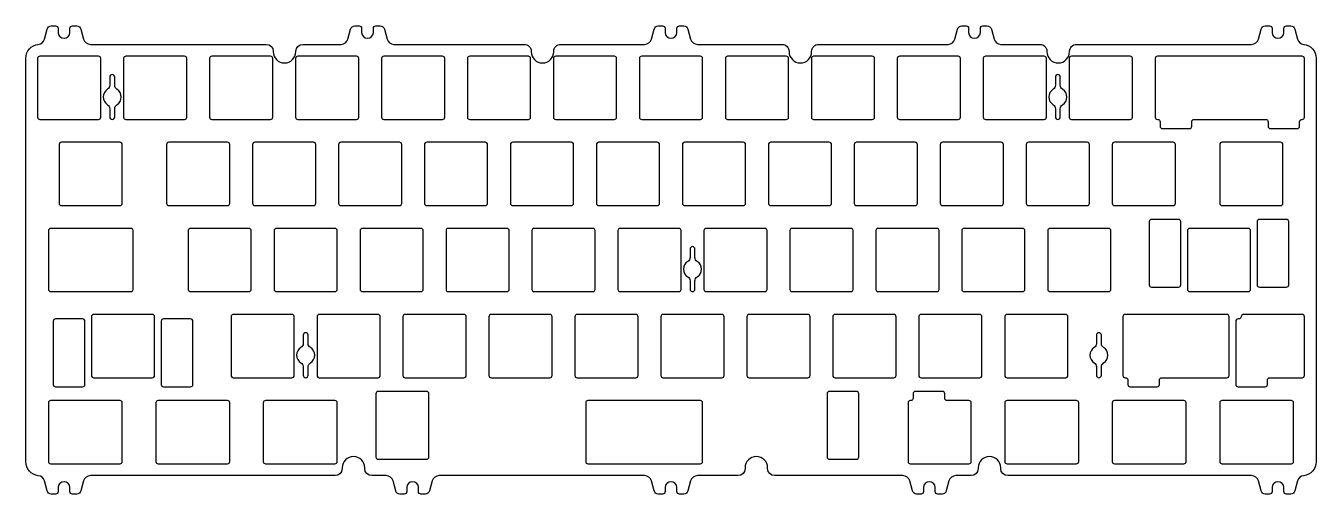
# Model space of a CAD drawing. Header units: millimetres. Extents: x -102 to 184, y -39 to 64.
import ezdxf

# ---------------------------------------------------------------- set-up
doc = ezdxf.new("R2010")
doc.units = ezdxf.units.MM
doc.header["$MEASUREMENT"] = 0
doc.layers.add('ÉÏ¸Ç', color=7, linetype='Continuous')

msp = doc.modelspace()

# ---------------------------------------------------------------- linework, layer by layer
at = {"layer": 'ÉÏ¸Ç', "elevation": -138.59}
for points in [[(183.56, 57.12), (183.56, -32.27, -0.387193), (180.8, -35.31, 0.313687), (179.44, -36.45), (178.84, -38.7, -0.339455), (177.92, -39.4), (176.95, -39.4, -0.414214), (176.4, -38.85), (176.4, -37.94, 0.999999), (173.8, -37.94), (173.8, -38.85, -0.414212), (173.25, -39.4), (172.28, -39.4, -0.339455), (171.36, -38.7), (170.76, -36.45, 0.339442), (169.26, -35.3), (115.21, -35.3, -0.414213), (113.66, -33.75), (113.66, -33.59, 1), (108.66, -33.59), (108.66, -33.75, -0.414211), (107.11, -35.3), (103.69, -35.3, 0.339445), (102.19, -36.45), (101.59, -38.7, -0.339455), (100.67, -39.4), (99.69, -39.4, -0.414214), (99.14, -38.85), (99.14, -37.94, 0.999999), (96.54, -37.94), (96.54, -38.85, -0.414212), (95.99, -39.4), (95.02, -39.4, -0.339455), (94.1, -38.7), (93.5, -36.45, 0.339446), (92, -35.3), (63.55, -35.3, -0.414213), (62, -33.75), (62, -33.59, 1), (57, -33.59), (57, -33.75, -0.414213), (55.45, -35.3), (46.43, -35.3, 0.339448), (44.93, -36.45), (44.33, -38.7, -0.339455), (43.41, -39.4), (42.44, -39.4, -0.414214), (41.89, -38.85), (41.89, -37.94, 0.999999), (39.29, -37.94), (39.29, -38.85, -0.414212), (38.74, -39.4), (37.76, -39.4, -0.339455), (36.85, -38.7), (36.24, -36.45, 0.339448), (34.75, -35.3), (-10.83, -35.3, 0.33945), (-12.32, -36.45), (-12.92, -38.7, -0.339455), (-13.84, -39.4), (-14.82, -39.4, -0.414214), (-15.37, -38.85), (-15.37, -37.94, 0.999999), (-17.97, -37.94), (-17.97, -38.85, -0.414212), (-18.52, -39.4), (-19.49, -39.4, -0.339455), (-20.41, -38.7), (-21.01, -36.45, 0.339451), (-22.51, -35.3), (-25.73, -35.3, -0.414213), (-27.28, -33.75), (-27.28, -33.59, 1), (-32.28, -33.59), (-32.28, -33.75, -0.414212), (-33.83, -35.3), (-88.08, -35.3, 0.339454), (-89.58, -36.45), (-90.18, -38.7, -0.339455), (-91.1, -39.4), (-92.07, -39.4, -0.414214), (-92.62, -38.85), (-92.62, -37.94, 0.999999), (-95.22, -37.94), (-95.22, -38.85, -0.414212), (-95.77, -39.4), (-96.75, -39.4, -0.339455), (-97.66, -38.7), (-98.27, -36.45, 0.313659), (-99.62, -35.31, -0.387162), (-102.39, -32.27), (-102.39, 57.12, -0.387162), (-99.62, 60.15, 0.313659), (-98.27, 61.3), (-97.66, 63.54, -0.339455), (-96.75, 64.25), (-95.77, 64.25, -0.414212), (-95.22, 63.7), (-95.22, 62.79, 0.999999), (-92.62, 62.79), (-92.62, 63.7, -0.414214), (-92.07, 64.25), (-91.1, 64.25, -0.339455), (-90.18, 63.54), (-89.58, 61.3, 0.339454), (-88.08, 60.15), (-49.09, 60.15, -0.414072), (-47.54, 58.6), (-47.54, 58.53, 1), (-42.54, 58.53), (-42.54, 58.6, -0.414073), (-40.99, 60.15), (-32.51, 60.15, 0.339455), (-31.01, 61.3), (-30.41, 63.54, -0.339455), (-29.49, 64.25), (-28.52, 64.25, -0.414212), (-27.97, 63.7), (-27.97, 62.79, 0.999999), (-25.37, 62.79), (-25.37, 63.7, -0.414214), (-24.82, 64.25), (-23.84, 64.25, -0.339455), (-22.92, 63.54), (-22.32, 61.3, 0.339454), (-20.83, 60.15), (8.06, 60.15, -0.414214), (9.61, 58.6), (9.61, 58.53, 1), (14.61, 58.53), (14.61, 58.6, -0.414214), (16.16, 60.15), (34.75, 60.15, 0.339455), (36.24, 61.3), (36.85, 63.54, -0.339455), (37.76, 64.25), (38.74, 64.25, -0.414212), (39.29, 63.7), (39.29, 62.79, 0.999999), (41.89, 62.79), (41.89, 63.7, -0.414214), (42.44, 64.25), (43.41, 64.25, -0.339455), (44.33, 63.54), (44.93, 61.3, 0.339454), (46.43, 60.15), (65.21, 60.15, -0.414214), (66.76, 58.6), (66.76, 58.53, 1), (71.76, 58.53), (71.76, 58.6, -0.414214), (73.31, 60.15), (102, 60.15, 0.339455), (103.5, 61.3), (104.1, 63.54, -0.339455), (105.02, 64.25), (105.99, 64.25, -0.414212), (106.54, 63.7), (106.54, 62.79, 0.999999), (109.14, 62.79), (109.14, 63.7, -0.414214), (109.69, 64.25), (110.67, 64.25, -0.339455), (111.59, 63.54), (112.19, 61.3, 0.339454), (113.69, 60.15), (122.36, 60.15, -0.414214), (123.91, 58.6), (123.91, 58.53, 1), (128.91, 58.53), (128.91, 58.6, -0.414214), (130.46, 60.15), (169.26, 60.15, 0.339455), (170.76, 61.3), (171.36, 63.54, -0.339455), (172.28, 64.25), (173.25, 64.25, -0.414212), (173.8, 63.7), (173.8, 62.79, 0.999999), (176.4, 62.79), (176.4, 63.7, -0.414214), (176.95, 64.25), (177.92, 64.25, -0.339455), (178.84, 63.54), (179.44, 61.3, 0.313692), (180.8, 60.15, -0.387196)], [(-85.76, 57.02, 0.414214), (-86.26, 57.52), (-99.26, 57.52, 0.414214), (-99.76, 57.02), (-99.76, 44.02, 0.414214), (-99.26, 43.52), (-86.26, 43.52, 0.414214), (-85.76, 44.02)], [(-80.21, 57.52, 0.414214), (-80.71, 57.02), (-80.71, 44.02, 0.414214), (-80.21, 43.52), (-67.21, 43.52, 0.414214), (-66.71, 44.02), (-66.71, 57.02, 0.414214), (-67.21, 57.52)], [(-61.16, 57.52, 0.414214), (-61.66, 57.02), (-61.66, 44.02, 0.414214), (-61.16, 43.52), (-48.16, 43.52, 0.414214), (-47.66, 44.02), (-47.66, 57.02, 0.414214), (-48.16, 57.52)], [(-42.11, 57.52, 0.414214), (-42.61, 57.02), (-42.61, 44.02, 0.414214), (-42.11, 43.52), (-29.11, 43.52, 0.414214), (-28.61, 44.02), (-28.61, 57.02, 0.414214), (-29.11, 57.52)], [(-23.06, 57.52, 0.414214), (-23.56, 57.02), (-23.56, 44.02, 0.414214), (-23.06, 43.52), (-10.06, 43.52, 0.414214), (-9.56, 44.02), (-9.56, 57.02, 0.414214), (-10.06, 57.52)], [(-4.01, 57.52, 0.414214), (-4.51, 57.02), (-4.51, 44.02, 0.414214), (-4.01, 43.52), (8.99, 43.52, 0.414214), (9.49, 44.02), (9.49, 57.02, 0.414214), (8.99, 57.52)], [(28.54, 57.02, 0.414214), (28.04, 57.52), (15.04, 57.52, 0.414214), (14.54, 57.02), (14.54, 44.02, 0.414214), (15.04, 43.52), (28.04, 43.52, 0.414214), (28.54, 44.02)], [(34.09, 57.52, 0.414214), (33.59, 57.02), (33.59, 44.02, 0.414214), (34.09, 43.52), (47.09, 43.52, 0.414214), (47.59, 44.02), (47.59, 57.02, 0.414214), (47.09, 57.52)], [(53.14, 57.52, 0.414214), (52.64, 57.02), (52.64, 44.02, 0.414214), (53.14, 43.52), (66.14, 43.52, 0.414214), (66.64, 44.02), (66.64, 57.02, 0.414214), (66.14, 57.52)], [(85.69, 57.02, 0.414214), (85.19, 57.52), (72.19, 57.52, 0.414214), (71.69, 57.02), (71.69, 44.02, 0.414214), (72.19, 43.52), (85.19, 43.52, 0.414214), (85.69, 44.02)], [(91.24, 57.52, 0.414214), (90.74, 57.02), (90.74, 44.02, 0.414214), (91.24, 43.52), (104.24, 43.52, 0.414214), (104.74, 44.02), (104.74, 57.02, 0.414214), (104.24, 57.52)], [(109.79, 57.02), (109.79, 44.02, 0.414214), (110.29, 43.52), (123.29, 43.52, 0.414214), (123.79, 44.02), (123.79, 57.02, 0.414214), (123.29, 57.52), (110.29, 57.52, 0.414214)], [(129.34, 57.52, 0.414214), (128.84, 57.02), (128.84, 44.02, 0.414214), (129.34, 43.52), (142.34, 43.52, 0.414214), (142.84, 44.02), (142.84, 57.02, 0.414214), (142.34, 57.52)], [(179.9, 43.02, -0.414214), (180.4, 43.52), (180.44, 43.52, 0.414214), (180.94, 44.02), (180.94, 57.02, 0.414214), (180.44, 57.52), (148.39, 57.52, 0.414214), (147.89, 57.02), (147.89, 44.02, 0.414214), (148.39, 43.52), (148.48, 43.52, -0.414214), (148.98, 43.02), (148.98, 42.02, 0.414214), (149.48, 41.52), (155.48, 41.52, 0.414214), (155.98, 42.02), (155.98, 43.02, -0.414214), (156.48, 43.52), (172.4, 43.52, -0.414214), (172.9, 43.02), (172.9, 42.02, 0.414214), (173.4, 41.52), (179.4, 41.52, 0.414214), (179.9, 42.02)], [(-83.79, 45.91), (-83.79, 44.07, 1), (-82.69, 44.07), (-82.69, 45.9, -0.260735), (-82.18, 46.79, 0.559508), (-82.18, 50.2, -0.260735), (-82.69, 51.1), (-82.69, 52.93, 1), (-83.79, 52.93), (-83.79, 51.09, -0.259846), (-84.28, 50.2, 0.557323), (-84.28, 46.8, -0.259846)], [(125.76, 45.91), (125.76, 44.07, 1), (126.86, 44.07), (126.86, 45.9, -0.260735), (127.37, 46.79, 0.559508), (127.37, 50.2, -0.260735), (126.86, 51.1), (126.86, 52.93, 1), (125.76, 52.93), (125.76, 51.09, -0.259846), (125.27, 50.2, 0.557323), (125.27, 46.8, -0.259846)], [(-94.5, 38.47, 0.414214), (-95, 37.97), (-95, 24.97, 0.414214), (-94.5, 24.47), (-81.5, 24.47, 0.414214), (-81, 24.97), (-81, 37.97, 0.414214), (-81.5, 38.47)], [(-70.69, 38.47, 0.414214), (-71.19, 37.97), (-71.19, 24.97, 0.414214), (-70.69, 24.47), (-57.69, 24.47, 0.414214), (-57.19, 24.97), (-57.19, 37.97, 0.414214), (-57.69, 38.47)], [(-51.64, 38.47, 0.414214), (-52.14, 37.97), (-52.14, 24.97, 0.414214), (-51.64, 24.47), (-38.64, 24.47, 0.414214), (-38.14, 24.97), (-38.14, 37.97, 0.414214), (-38.64, 38.47)], [(-32.59, 38.47, 0.414214), (-33.09, 37.97), (-33.09, 24.97, 0.414214), (-32.59, 24.47), (-19.59, 24.47, 0.414214), (-19.09, 24.97), (-19.09, 37.97, 0.414214), (-19.59, 38.47)], [(-13.54, 38.47, 0.414214), (-14.04, 37.97), (-14.04, 24.97, 0.414214), (-13.54, 24.47), (-0.54, 24.47, 0.414214), (-0.04, 24.97), (-0.04, 37.97, 0.414214), (-0.54, 38.47)], [(5.51, 38.47, 0.414214), (5.01, 37.97), (5.01, 24.97, 0.414214), (5.51, 24.47), (18.51, 24.47, 0.414214), (19.01, 24.97), (19.01, 37.97, 0.414214), (18.51, 38.47)], [(38.06, 37.97, 0.414214), (37.56, 38.47), (24.56, 38.47, 0.414214), (24.06, 37.97), (24.06, 24.97, 0.414214), (24.56, 24.47), (37.56, 24.47, 0.414214), (38.06, 24.97)], [(43.61, 38.47, 0.414214), (43.11, 37.97), (43.11, 24.97, 0.414214), (43.61, 24.47), (56.61, 24.47, 0.414214), (57.11, 24.97), (57.11, 37.97, 0.414214), (56.61, 38.47)], [(76.16, 37.97, 0.414214), (75.66, 38.47), (62.66, 38.47, 0.414214), (62.16, 37.97), (62.16, 24.97, 0.414214), (62.66, 24.47), (75.66, 24.47, 0.414214), (76.16, 24.97)], [(95.21, 37.97, 0.414214), (94.71, 38.47), (81.71, 38.47, 0.414214), (81.21, 37.97), (81.21, 24.97, 0.414214), (81.71, 24.47), (94.71, 24.47, 0.414214), (95.21, 24.97)], [(100.76, 38.47, 0.414214), (100.26, 37.97), (100.26, 24.97, 0.414214), (100.76, 24.47), (113.76, 24.47, 0.414214), (114.26, 24.97), (114.26, 37.97, 0.414214), (113.76, 38.47)], [(119.81, 38.47, 0.414214), (119.31, 37.97), (119.31, 24.97, 0.414214), (119.81, 24.47), (132.81, 24.47, 0.414214), (133.31, 24.97), (133.31, 37.97, 0.414214), (132.81, 38.47)], [(138.86, 38.47, 0.414214), (138.36, 37.97), (138.36, 24.97, 0.414214), (138.86, 24.47), (151.86, 24.47, 0.414214), (152.36, 24.97), (152.36, 37.97, 0.414214), (151.86, 38.47)], [(162.68, 38.47, 0.414214), (162.18, 37.97), (162.18, 24.97, 0.414214), (162.68, 24.47), (175.68, 24.47, 0.414214), (176.18, 24.97), (176.18, 37.97, 0.414214), (175.68, 38.47)], [(147.05, 21.42, 0.414214), (146.55, 20.92), (146.55, 6.92, 0.414214), (147.05, 6.42), (153.05, 6.42, 0.414214), (153.55, 6.92), (153.55, 20.92, 0.414214), (153.05, 21.42)], [(170.97, 21.42, 0.414214), (170.47, 20.92), (170.47, 6.92, 0.414214), (170.97, 6.42), (176.97, 6.42, 0.414214), (177.47, 6.92), (177.47, 20.92, 0.414214), (176.97, 21.42)], [(-96.88, 19.42, 0.414214), (-97.38, 18.92), (-97.38, 5.92, 0.414214), (-96.88, 5.42), (-79.12, 5.42, 0.414214), (-78.62, 5.92), (-78.62, 18.92, 0.414214), (-79.12, 19.42)], [(-65.92, 19.42, 0.414214), (-66.42, 18.92), (-66.42, 5.92, 0.414214), (-65.92, 5.42), (-52.92, 5.42, 0.414214), (-52.42, 5.92), (-52.42, 18.92, 0.414214), (-52.92, 19.42)], [(-46.87, 19.42, 0.414214), (-47.37, 18.92), (-47.37, 5.92, 0.414214), (-46.87, 5.42), (-33.87, 5.42, 0.414214), (-33.37, 5.92), (-33.37, 18.92, 0.414214), (-33.87, 19.42)], [(-27.82, 19.42, 0.414214), (-28.32, 18.92), (-28.32, 5.92, 0.414214), (-27.82, 5.42), (-14.82, 5.42, 0.414214), (-14.32, 5.92), (-14.32, 18.92, 0.414214), (-14.82, 19.42)], [(-8.77, 19.42, 0.414214), (-9.27, 18.92), (-9.27, 5.92, 0.414214), (-8.77, 5.42), (4.23, 5.42, 0.414214), (4.73, 5.92), (4.73, 18.92, 0.414214), (4.23, 19.42)], [(10.28, 19.42, 0.414214), (9.78, 18.92), (9.78, 5.92, 0.414214), (10.28, 5.42), (23.28, 5.42, 0.414214), (23.78, 5.92), (23.78, 18.92, 0.414214), (23.28, 19.42)], [(29.33, 19.42, 0.414214), (28.83, 18.92), (28.83, 5.92, 0.414214), (29.33, 5.42), (42.33, 5.42, 0.414214), (42.83, 5.92), (42.83, 18.92, 0.414214), (42.33, 19.42)], [(47.88, 18.92), (47.88, 5.92, 0.414214), (48.38, 5.42), (61.38, 5.42, 0.414214), (61.88, 5.92), (61.88, 18.92, 0.414214), (61.38, 19.42), (48.38, 19.42, 0.414214)], [(67.43, 19.42, 0.414214), (66.93, 18.92), (66.93, 5.92, 0.414214), (67.43, 5.42), (80.43, 5.42, 0.414214), (80.93, 5.92), (80.93, 18.92, 0.414214), (80.43, 19.42)], [(86.48, 19.42, 0.414214), (85.98, 18.92), (85.98, 5.92, 0.414214), (86.48, 5.42), (99.48, 5.42, 0.414214), (99.98, 5.92), (99.98, 18.92, 0.414214), (99.48, 19.42)], [(119.03, 18.92, 0.414214), (118.53, 19.42), (105.53, 19.42, 0.414214), (105.03, 18.92), (105.03, 5.92, 0.414214), (105.53, 5.42), (118.53, 5.42, 0.414214), (119.03, 5.92)], [(138.08, 18.92, 0.414214), (137.58, 19.42), (124.58, 19.42, 0.414214), (124.08, 18.92), (124.08, 5.92, 0.414214), (124.58, 5.42), (137.58, 5.42, 0.414214), (138.08, 5.92)], [(155.03, 5.92, 0.414214), (155.53, 5.42), (168.53, 5.42, 0.414214), (169.03, 5.92), (169.03, 18.92, 0.414214), (168.53, 19.42), (155.53, 19.42, 0.414214), (155.03, 18.92)], [(44.8, 7.81), (44.8, 5.97, 1), (45.9, 5.97), (45.9, 7.8, -0.260735), (46.4, 8.69, 0.559508), (46.4, 12.1, -0.260735), (45.9, 13), (45.9, 14.83, 1), (44.8, 14.83), (44.8, 12.99, -0.259846), (44.3, 12.1, 0.557323), (44.3, 8.7, -0.259846)], [(-73.85, -0.13, 0.414214), (-74.35, 0.37), (-87.35, 0.37, 0.414214), (-87.85, -0.13), (-87.85, -13.13, 0.414214), (-87.35, -13.63), (-74.35, -13.63, 0.414214), (-73.85, -13.13)], [(-42.9, -0.13, 0.414214), (-43.4, 0.37), (-56.4, 0.37, 0.414214), (-56.9, -0.13), (-56.9, -13.13, 0.414214), (-56.4, -13.63), (-43.4, -13.63, 0.414214), (-42.9, -13.13)], [(-37.35, 0.37, 0.414214), (-37.85, -0.13), (-37.85, -13.13, 0.414214), (-37.35, -13.63), (-24.35, -13.63, 0.414214), (-23.85, -13.13), (-23.85, -0.13, 0.414214), (-24.35, 0.37)], [(-18.3, 0.37, 0.414214), (-18.8, -0.13), (-18.8, -13.13, 0.414214), (-18.3, -13.63), (-5.3, -13.63, 0.414214), (-4.8, -13.13), (-4.8, -0.13, 0.414214), (-5.3, 0.37)], [(0.75, 0.37, 0.414214), (0.25, -0.13), (0.25, -13.13, 0.414214), (0.75, -13.63), (13.75, -13.63, 0.414214), (14.25, -13.13), (14.25, -0.13, 0.414214), (13.75, 0.37)], [(19.8, 0.37, 0.414214), (19.3, -0.13), (19.3, -13.13, 0.414214), (19.8, -13.63), (32.8, -13.63, 0.414214), (33.3, -13.13), (33.3, -0.13, 0.414214), (32.8, 0.37)], [(38.85, 0.37, 0.414214), (38.35, -0.13), (38.35, -13.13, 0.414214), (38.85, -13.63), (51.85, -13.63, 0.414214), (52.35, -13.13), (52.35, -0.13, 0.414214), (51.85, 0.37)], [(57.4, -0.13), (57.4, -13.13, 0.414214), (57.9, -13.63), (70.9, -13.63, 0.414214), (71.4, -13.13), (71.4, -0.13, 0.414214), (70.9, 0.37), (57.9, 0.37, 0.414214)], [(76.95, 0.37, 0.414214), (76.45, -0.13), (76.45, -13.13, 0.414214), (76.95, -13.63), (89.95, -13.63, 0.414214), (90.45, -13.13), (90.45, -0.13, 0.414214), (89.95, 0.37)], [(96, 0.37, 0.414214), (95.5, -0.13), (95.5, -13.13, 0.414214), (96, -13.63), (109, -13.63, 0.414214), (109.5, -13.13), (109.5, -0.13, 0.414214), (109, 0.37)], [(115.05, 0.37, 0.414214), (114.55, -0.13), (114.55, -13.13, 0.414214), (115.05, -13.63), (128.05, -13.63, 0.414214), (128.55, -13.13), (128.55, -0.13, 0.414214), (128.05, 0.37)], [(141.22, -13.63), (141.33, -13.63, -0.414214), (141.83, -14.13), (141.83, -15.13, 0.414214), (142.33, -15.63), (148.33, -15.63, 0.414214), (148.83, -15.13), (148.83, -14.13, -0.414214), (149.33, -13.63), (163.77, -13.63, 0.414214), (164.27, -13.13), (164.27, -0.13, 0.414214), (163.77, 0.37), (141.25, 0.37, 0.414214), (140.75, -0.13), (140.75, -13.13, 0.397738)], [(166.94, -0.13, -0.413979), (166.44, -0.63), (166.25, -0.63, 0.414214), (165.75, -1.13), (165.75, -15.13, 0.414214), (166.25, -15.63), (172.25, -15.63, 0.414214), (172.75, -15.13), (172.75, -14.13, -0.414214), (173.25, -13.63), (180.44, -13.63, 0.414214), (180.94, -13.13), (180.94, -0.13, 0.414214), (180.44, 0.37), (167.44, 0.37, 0.413979)], [(-89.79, -15.63, 0.414214), (-89.29, -15.13), (-89.29, -1.13, 0.414214), (-89.79, -0.63), (-95.79, -0.63, 0.414214), (-96.29, -1.13), (-96.29, -15.13, 0.414214), (-95.79, -15.63)], [(-65.87, -15.63, 0.414214), (-65.37, -15.13), (-65.37, -1.13, 0.414214), (-65.87, -0.63), (-71.87, -0.63, 0.414214), (-72.37, -1.13), (-72.37, -15.13, 0.414214), (-71.87, -15.63)], [(-40.92, -11.24), (-40.92, -13.08, 1), (-39.82, -13.08), (-39.82, -11.25, -0.260735), (-39.32, -10.36, 0.559508), (-39.32, -6.95, -0.260735), (-39.82, -6.05), (-39.82, -4.22, 1), (-40.92, -4.22), (-40.92, -6.06, -0.259846), (-41.42, -6.95, 0.557323), (-41.42, -10.35, -0.259846)], [(134.86, -11.24), (134.86, -13.08, 1), (135.96, -13.08), (135.96, -11.25, -0.260735), (136.46, -10.36, 0.559508), (136.46, -6.95, -0.260735), (135.96, -6.05), (135.96, -4.22, 1), (134.86, -4.22), (134.86, -6.06, -0.259846), (134.36, -6.95, 0.557323), (134.36, -10.35, -0.259846)], [(-13.56, -16.68), (-24.32, -16.68, 0.414214), (-24.82, -17.18), (-24.82, -31.18, 0.414214), (-24.32, -31.68), (-13.56, -31.68, 0.414214), (-13.06, -31.18), (-13.06, -17.18, 0.414214)], [(81.68, -31.68, 0.414214), (82.18, -31.18), (82.18, -17.18, 0.414214), (81.68, -16.68), (75.68, -16.68, 0.414214), (75.18, -17.18), (75.18, -31.18, 0.414214), (75.68, -31.68)], [(93.74, -18.68), (93.62, -18.68, 0.414214), (93.12, -19.18), (93.12, -32.18, 0.414214), (93.62, -32.68), (106.62, -32.68, 0.414214), (107.12, -32.18), (107.12, -19.18, 0.414214), (106.62, -18.68), (101.74, -18.68, -0.414214), (101.24, -18.18), (101.24, -17.18, 0.414214), (100.74, -16.68), (94.74, -16.68, 0.414214), (94.24, -17.18), (94.24, -18.18, -0.414214)], [(-81, -19.18, 0.414214), (-81.5, -18.68), (-96.88, -18.68, 0.414214), (-97.38, -19.18), (-97.38, -32.18, 0.414214), (-96.88, -32.68), (-81.5, -32.68, 0.414214), (-81, -32.18)], [(-57.19, -19.18, 0.414214), (-57.69, -18.68), (-73.07, -18.68, 0.414214), (-73.57, -19.18), (-73.57, -32.18, 0.414214), (-73.07, -32.68), (-57.69, -32.68, 0.414214), (-57.19, -32.18)], [(-33.37, -19.18, 0.414214), (-33.87, -18.68), (-49.26, -18.68, 0.414214), (-49.76, -19.18), (-49.76, -32.18, 0.414214), (-49.26, -32.68), (-33.87, -32.68, 0.414214), (-33.37, -32.18)], [(47.09, -18.68), (22.18, -18.68, 0.414214), (21.68, -19.18), (21.68, -32.18, 0.414214), (22.18, -32.68), (47.09, -32.68, 0.414214), (47.59, -32.18), (47.59, -19.18, 0.414214)], [(130.93, -19.18, 0.414214), (130.43, -18.68), (115.05, -18.68, 0.414214), (114.55, -19.18), (114.55, -32.18, 0.414214), (115.05, -32.68), (130.43, -32.68, 0.414214), (130.93, -32.18)], [(154.75, -19.18, 0.414214), (154.25, -18.68), (138.86, -18.68, 0.414214), (138.36, -19.18), (138.36, -32.18, 0.414214), (138.86, -32.68), (154.25, -32.68, 0.414214), (154.75, -32.18)], [(178.56, -19.18, 0.414214), (178.06, -18.68), (162.68, -18.68, 0.414214), (162.18, -19.18), (162.18, -32.18, 0.414214), (162.68, -32.68), (178.06, -32.68, 0.414214), (178.56, -32.18)]]:
    msp.add_lwpolyline(points, format="xyb", close=True, dxfattribs=at)

doc.saveas('drawing.dxf')
